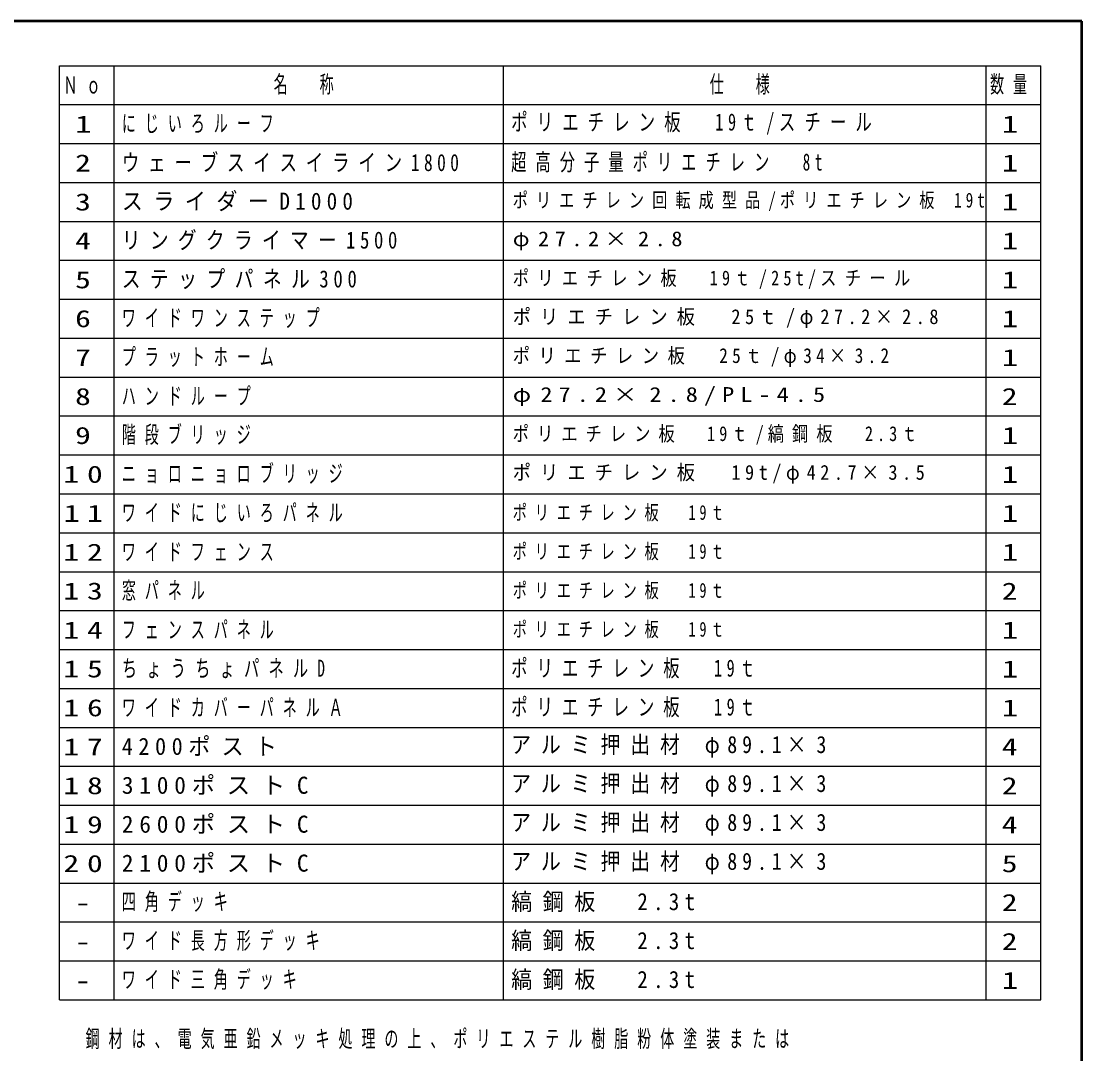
# Model space of a CAD drawing. Units: millimetres on the paper, scale 1:60. Extents: x -385 to 0, y -594 to 267.
# Drawn here: x -136.2 to 0, y 134.4 to 267 of the extents above; entities that cross this region are included whole.
import ezdxf
from ezdxf.enums import TextEntityAlignment as Align

# ---------------------------------------------------------------- set-up
doc = ezdxf.new("R2010")
doc.units = ezdxf.units.MM
doc.layers.add('LY_1', color=7, linetype='Continuous', lineweight=25)
doc.styles.add('ＭＳ ゴシック', font='')
doc.styles.get('ＭＳ ゴシック').set_extended_font_data('MS Gothic')

msp = doc.modelspace()

# ---------------------------------------------------------------- linework, layer by layer
at = {"layer": 'LY_1', "lineweight": 50}
for p, q in [((0, 267), (-385, 267)), ((0, 0), (0, 267))]:
    msp.add_line(p, q, dxfattribs=at)
at = {"layer": 'LY_1'}
for p, q in [((-131.274, 261.288), (-5.274, 261.288)), ((-131.274, 141.288), (-131.274, 261.288)), ((-124.274, 141.288), (-124.274, 261.288)), ((-74.274, 141.288), (-74.274, 261.288)), ((-12.274, 141.288), (-12.274, 261.288)), ((-5.274, 141.288), (-5.274, 261.288)), ((-131.274, 256.288), (-5.274, 256.288)), ((-131.274, 251.288), (-5.274, 251.288)), ((-131.274, 246.288), (-5.274, 246.288)), ((-131.274, 241.288), (-5.274, 241.288)), ((-131.274, 236.288), (-5.274, 236.288)), ((-131.274, 231.288), (-5.274, 231.288)), ((-131.274, 226.288), (-5.274, 226.288)), ((-131.274, 221.288), (-5.274, 221.288)), ((-131.274, 216.288), (-5.274, 216.288)), ((-131.274, 211.288), (-5.274, 211.288)), ((-131.274, 206.288), (-5.274, 206.288)), ((-131.274, 201.288), (-5.274, 201.288)), ((-131.274, 196.288), (-5.274, 196.288)), ((-131.274, 191.288), (-5.274, 191.288)), ((-131.274, 186.288), (-5.274, 186.288)), ((-131.274, 181.288), (-5.274, 181.288)), ((-131.274, 176.288), (-5.274, 176.288)), ((-131.274, 171.288), (-5.274, 171.288)), ((-131.274, 166.288), (-5.274, 166.288)), ((-131.274, 161.288), (-5.274, 161.288)), ((-131.274, 156.288), (-5.274, 156.288)), ((-131.274, 151.288), (-5.274, 151.288)), ((-131.274, 146.288), (-5.274, 146.288)), ((-131.274, 141.288), (-5.274, 141.288))]:
    msp.add_line(p, q, dxfattribs=at)

# ---------------------------------------------------------------- texts
at = {"layer": 'LY_1', "style": 'ＭＳ ゴシック'}
for s, width, p in [('1', 1.4, (-129.274, 253.788)), ('1', 1.4, (-10.274, 253.788)), ('2', 1.35, (-129.274, 248.788)), ('1', 1.4, (-10.274, 248.788)), ('3', 1.35, (-129.274, 243.788)), ('1', 1.4, (-10.274, 243.788)), ('4', 1.35, (-129.274, 238.788)), ('1', 1.4, (-10.274, 238.788)), ('5', 1.35, (-129.274, 233.788)), ('1', 1.4, (-10.274, 233.788)), ('6', 1.35, (-129.274, 228.788)), ('1', 1.4, (-10.274, 228.788)), ('7', 1.35, (-129.274, 223.788)), ('1', 1.4, (-10.274, 223.788)), ('8', 1.35, (-129.274, 218.788)), ('2', 1.35, (-10.274, 218.788)), ('9', 1.35, (-129.274, 213.788)), ('1', 1.4, (-10.274, 213.788)), ('1', 1.4, (-10.274, 208.788)), ('1', 1.4, (-10.274, 203.788)), ('1', 1.4, (-10.274, 198.788)), ('2', 1.35, (-10.274, 193.788)), ('1', 1.4, (-10.274, 188.788)), ('1', 1.4, (-10.274, 183.788)), ('1', 1.4, (-10.274, 178.788)), ('4', 1.35, (-10.274, 173.788)), ('2', 1.35, (-10.274, 168.788)), ('4', 1.35, (-10.274, 163.788)), ('5', 1.35, (-10.274, 158.788)), ('2', 1.35, (-10.274, 153.788)), ('-', 1.35, (-129.274, 153.788)), ('2', 1.35, (-10.274, 148.788)), ('-', 1.35, (-129.274, 148.788)), ('1', 1.4, (-10.274, 143.788)), ('-', 1.35, (-129.274, 143.788))]:
    msp.add_text(s, height=2.199, dxfattribs=dict(at, width=width)).set_placement(p, align=Align.MIDDLE_LEFT)
for s, insert, char_height, attachment_point in [('\\T1.64;\\W0.6;名\u3000称', (-103.774, 258.788), 2.199, 4), ('\\T1.64;\\W0.6;仕\u3000様', (-47.774, 258.788), 2.199, 4), ('\\T1.64;\\W0.6;数量', (-11.774, 258.788), 2.199, 4), ('\\T1.64;\\W0.6;Ｎｏ', (-130.774, 258.788), 2.199, 4), ('\\T1.64;\\W0.6;にじいろルーフ', (-123.274, 253.788), 2.199, 4), ('\\T1.56;\\W0.7;ポリエチレン板\u300019ｔ/スチール', (-73.274, 253.788), 2.199, 4), ('\\T1.5;\\W0.75;ウェーブスイスイライン1800', (-123.274, 248.788), 2.199, 4), ('\\T1.6;\\W0.65;超高分子量ポリエチレン\u30008t', (-73.274, 248.788), 2.199, 4), ('\\T1.5;\\W0.9;スライダーD1000', (-123.274, 243.788), 2.199, 4), ('\\T1.53;\\W0.75;ポリエチレン回転成型品/ポリエチレン板\\~19t', (-73.074, 243.788), 1.906, 4), ('\\T1.5;\\W0.8;リングクライマー1500', (-123.274, 238.788), 2.199, 4), ('\\T1.5;\\W1.1;φ27.2×2.8', (-73.074, 238.788), 1.906, 4), ('\\T1.51;\\W0.8;ステップパネル300', (-123.274, 233.788), 2.199, 4), ('\\T1.52;\\W0.8;ポリエチレン板\u300019ｔ/25t/スチール', (-73.074, 233.788), 1.906, 4), ('\\T1.64;\\W0.6;ワイドワンステップ', (-123.274, 228.788), 2.199, 4), ('\\T1.5;\\W0.9;ポリエチレン板\u300025ｔ/φ27.2×2.8', (-73.074, 228.788), 1.906, 4), ('\\T1.64;\\W0.6;プラットホーム', (-123.274, 223.788), 2.199, 4), ('\\T1.5;\\W0.85;ポリエチレン板\u300025ｔ/φ34×3.2', (-73.074, 223.788), 1.906, 4), ('\\T1.64;\\W0.6;ハンドループ', (-123.274, 218.788), 2.199, 4), ('\\T1.5;\\W1.2;φ27.2×2.8/PL-4.5', (-73.074, 218.788), 1.906, 4), ('\\T1.64;\\W0.6;階段ブリッジ', (-123.274, 213.788), 2.199, 4), ('\\T1.5;\\W0.8;ポリエチレン板\u300019ｔ/縞鋼板\u30002.3ｔ', (-73.074, 213.788), 1.906, 4), ('\\T1.5;\\W1.35;10', (-130.774, 208.788), 2.199, 4), ('\\T1.64;\\W0.6;ニョロニョロブリッジ', (-123.274, 208.788), 2.199, 4), ('\\T1.5;\\W0.9;ポリエチレン板\u300019t/φ42.7×3.5', (-73.074, 208.788), 1.906, 4), ('\\T1.43;\\W1.4;11', (-130.774, 203.788), 2.199, 4), ('\\T1.64;\\W0.6;ワイドにじいろパネル', (-123.274, 203.788), 2.199, 4), ('\\T1.55;\\W0.7;ポリエチレン板\u300019ｔ', (-73.074, 203.788), 1.906, 4), ('\\T1.5;\\W1.35;12', (-130.774, 198.788), 2.199, 4), ('\\T1.64;\\W0.6;ワイドフェンス', (-123.274, 198.788), 2.199, 4), ('\\T1.55;\\W0.7;ポリエチレン板\u300019ｔ', (-73.074, 198.788), 1.906, 4), ('\\T1.5;\\W1.35;13', (-130.774, 193.788), 2.199, 4), ('\\T1.64;\\W0.6;窓パネル', (-123.274, 193.788), 2.199, 4), ('\\T1.55;\\W0.7;ポリエチレン板\u300019ｔ', (-73.074, 193.788), 1.906, 4), ('\\T1.5;\\W1.35;14', (-130.774, 188.788), 2.199, 4), ('\\T1.64;\\W0.6;フェンスパネル', (-123.274, 188.788), 2.199, 4), ('\\T1.55;\\W0.7;ポリエチレン板\u300019ｔ', (-73.074, 188.788), 1.906, 4), ('\\T1.55;\\W0.7;ポリエチレン板\u300019ｔ', (-73.274, 183.788), 2.199, 4), ('\\T1.5;\\W1.35;15', (-130.774, 183.788), 2.199, 4), ('\\T1.61;\\W0.65;ちょうちょパネルD', (-123.274, 183.788), 2.199, 4), ('\\T1.5;\\W1.35;16', (-130.774, 178.788), 2.199, 4), ('\\T1.64;\\W0.6;ワイドカバーパネルＡ', (-123.274, 178.788), 2.199, 4), ('\\T1.55;\\W0.7;ポリエチレン板\u300019ｔ', (-73.274, 178.788), 2.199, 4), ('\\T1.5;\\W1.35;17', (-130.774, 173.788), 2.199, 4), ('\\T1.5;\\W0.95;4200ポスト', (-123.274, 173.788), 2.199, 4), ('\\T1.5;\\W0.85;アルミ押出材\\~φ89.1×3', (-73.274, 173.788), 2.199, 4), ('\\T1.5;3100ポストC', (-123.274, 168.788), 2.199, 4), ('\\T1.5;\\W0.85;アルミ押出材\\~φ89.1×3', (-73.274, 168.788), 2.199, 4), ('\\T1.5;\\W1.35;18', (-130.774, 168.788), 2.199, 4), ('\\T1.5;\\W1.35;19', (-130.774, 163.788), 2.199, 4), ('\\T1.5;2600ポストC', (-123.274, 163.788), 2.199, 4), ('\\T1.5;\\W0.85;アルミ押出材\\~φ89.1×3', (-73.274, 163.788), 2.199, 4), ('\\T1.5;\\W1.35;20', (-130.774, 158.788), 2.199, 4), ('\\T1.5;2100ポストC', (-123.274, 158.788), 2.199, 4), ('\\T1.5;\\W0.85;アルミ押出材\\~φ89.1×3', (-73.274, 158.788), 2.199, 4), ('\\T1.64;\\W0.6;四角デッキ', (-123.274, 153.788), 2.199, 4), ('\\T1.5;\\W0.9;縞鋼板\u30002.3t', (-73.274, 153.788), 2.199, 4), ('\\T1.64;\\W0.6;ワイド長方形デッキ', (-123.274, 148.788), 2.199, 4), ('\\T1.5;\\W0.9;縞鋼板\u30002.3t', (-73.274, 148.788), 2.199, 4), ('\\T1.64;\\W0.6;ワイド三角デッキ', (-123.274, 143.788), 2.199, 4), ('\\T1.5;\\W0.9;縞鋼板\u30002.3t', (-73.274, 143.788), 2.199, 4), ('\\T1.64;\\W0.6;鋼材は、電気亜鉛メッキ処理の上、ポリエステル樹脂粉体塗装または', (-127.922, 137.403), 2.199, 1)]:
    msp.add_mtext(s, dxfattribs=dict(at, insert=insert, char_height=char_height, attachment_point=attachment_point))

doc.saveas('drawing.dxf')
